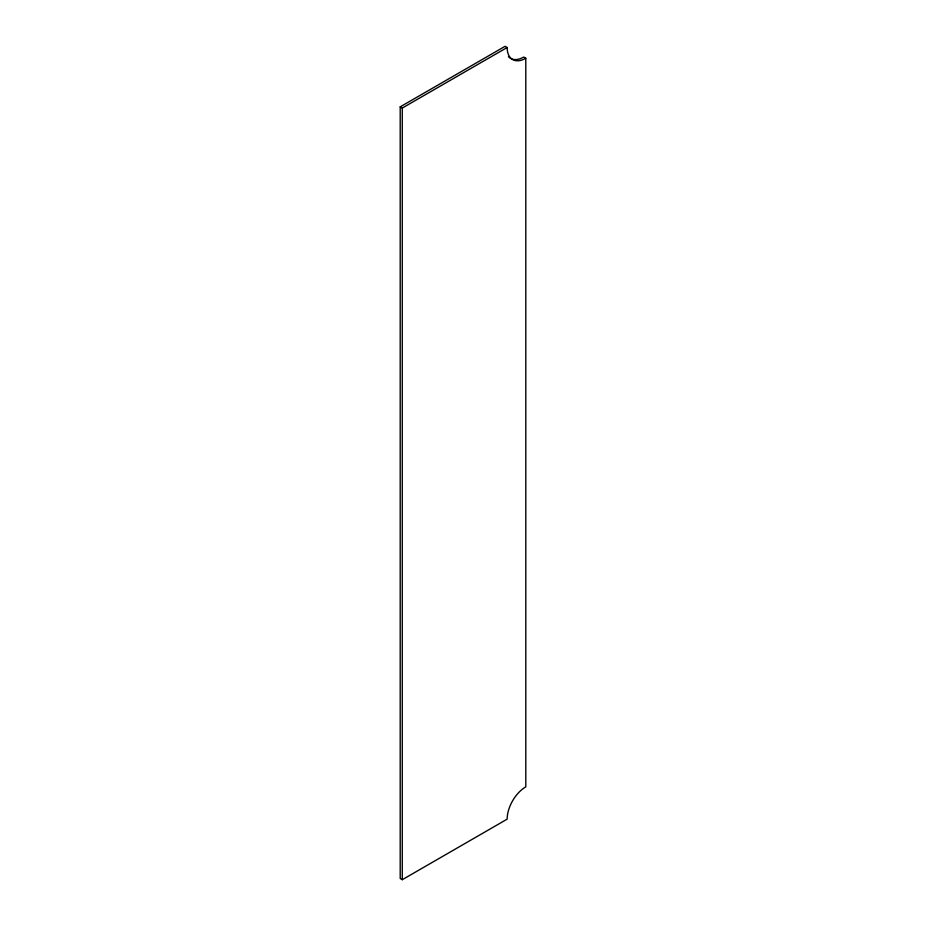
<?xml version="1.0" encoding="UTF-8"?>
<svg xmlns="http://www.w3.org/2000/svg" width="926" height="926" viewBox="0 0 926 926"><rect width="100%" height="100%" fill="white"/><g stroke="black" fill="none" stroke-linecap="round" stroke-linejoin="round"><path stroke-width="1.39" d="M400.206 106.849L505.087 46.3L507.159 47.492A26.356 15.21 -60 0 0 525.794 58.257L525.794 786.868A26.356 15.21 -60 0 0 507.159 819.151L402.278 879.7L400.206 878.508L400.206 106.849L402.278 108.053L507.159 47.492M525.794 58.257L523.722 57.053A26.356 15.21 -60 0 1 508.432 56.671M402.278 108.053L402.278 879.7"/></g></svg>
